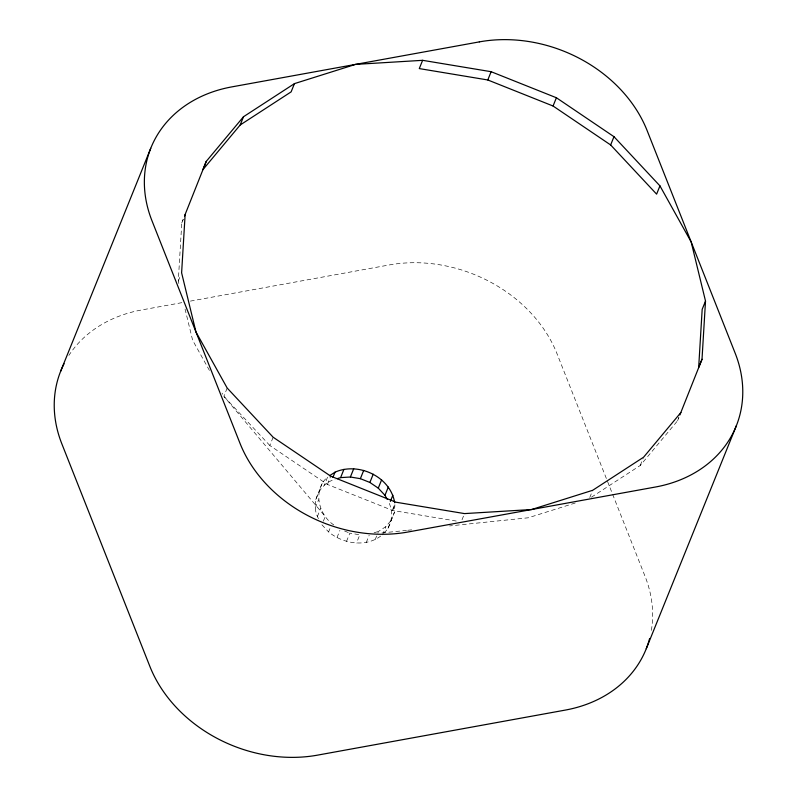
<?xml version="1.0" encoding="UTF-8"?>
<svg xmlns="http://www.w3.org/2000/svg" width="797" height="797" viewBox="0 0 797 797"><rect width="100%" height="100%" fill="white"/><g stroke="black" fill="none" stroke-linecap="round" stroke-linejoin="round"><path stroke-width="0.6" stroke-dasharray="3.98 2.99" d="M178.867 283.513L178.279 281.102L181.786 222.921L183.161 219.454M318.491 518.638C310.143 504.003 318.73 483.59 335.049 479.356M333.804 524.934C318.362 514.742 312.464 490.065 327.627 476.975L324.289 485.234M384.134 532.984C392.433 524.964 393.658 511.415 388.378 501.433M388.019 528.331L394.435 512.312L394.943 503.834L391.606 512.092M591.424 497.208L640.26 465.468L677.56 420.776L678.934 417.299M181.786 222.921L183.449 218.796M178.279 281.102L180.361 275.931M227.185 388.049L223.847 396.308L325.246 516.506L322.735 522.702M456.282 521.049L392.662 510.478L327.388 484.437L269.814 445.493L273.152 437.234M315.771 499.5L322.187 483.48M315.263 507.978L318.601 499.719M327.388 484.437L330.725 476.168M317.355 516.595L320.693 508.337M380.727 536.052C365.305 547.629 342.81 543.674 328.603 531.938L330.685 526.767M336.992 537.606L339.911 530.384M346.506 541.402L349.843 533.143L359.826 534.797L356.488 543.066M366.261 542.468L369.18 535.245M375.168 539.669L378.505 531.41L385.917 526.588L391.357 520.072M382.58 534.847L385.917 526.588M392.662 510.478L395.163 504.282M391.098 520.571L394.435 512.312M462.011 519.793L464.512 513.597M589.76 497.527L592.679 490.294M640.26 465.468L643.189 458.235M677.56 420.776L678.805 417.678M374.052 532.804L378.505 531.41M575.245 502.997L528.252 517.791L449.548 525.94M181.855 302.661L141.607 309.973A134.603 109.717 22 0 0 68.861 355.432M190.393 301.107L389.205 264.963A134.603 109.717 22 0 1 557.023 353.738L645.052 576.311A134.603 109.717 22 0 1 651.179 631.433M381.902 532.934L406.5 530.394M407.725 530.264L413.872 529.626M344.563 531.031L349.843 533.143M269.814 445.493L223.847 396.308L222.044 393.08M321.908 524.765L328.603 531.938M209.432 370.436L192.625 340.239L185.014 308.857"/><path stroke-width="1.2" d="M185.123 214.662L181.616 272.833L195.962 331.98L227.185 388.049L273.152 437.234L330.725 476.168L395.999 502.22L464.512 513.597L531.589 509.532L592.679 490.294L643.597 457.199L680.897 412.507M679.851 414.988L702.008 359.258L705.514 301.087L691.168 241.949L659.946 185.87L613.979 136.695L556.406 97.752L491.131 71.7L422.619 60.323L355.532 64.388L294.452 83.625L243.523 116.721L206.234 161.412L202.896 169.671L240.186 124.98L291.114 91.884L294.452 83.625M184.535 215.977L206.234 161.412M60.602 371.372L150.733 148.292M240.186 124.98L243.523 116.721M422.619 60.323L419.282 68.582L487.794 79.969L553.058 106.011L610.641 144.954L656.608 194.139L659.946 185.87M487.794 79.969L491.131 71.7M332.957 477.313L335.049 472.153C358.501 461.762 390.58 476.726 394.684 502.758M337.27 478.658L340.608 477.612L343.945 469.343M340.608 477.612L350.381 477.014L353.719 468.756M350.381 477.014L360.364 478.668L363.701 470.409M387.242 499.39L384.961 495.306L378.266 488.143L369.878 482.464L373.215 474.205M378.266 488.143L381.604 479.884M384.961 495.306L388.308 487.047M390.351 501.413L392.851 495.216M553.058 106.011L556.406 97.752M610.641 144.954L613.979 136.695M705.514 301.087L702.177 309.346L698.67 367.527L702.008 359.258M646.267 648.708L736.398 425.628M329.48 475.769L335.049 472.153M360.364 478.668L369.878 482.464M649.625 638.467A134.603 109.717 22 0 1 565.262 710.097L317.664 755.118A134.603 109.717 22 0 1 149.846 666.342L61.817 443.77A134.603 109.717 22 0 1 64.059 363.741M479.336 41.882L231.738 86.903A134.603 109.717 22 0 0 151.948 220.689L239.977 443.262A134.603 109.717 22 0 0 407.795 532.037L655.393 487.027A134.603 109.717 22 0 0 735.183 353.23L647.154 130.658A134.603 109.717 22 0 0 479.336 41.882"/></g></svg>
